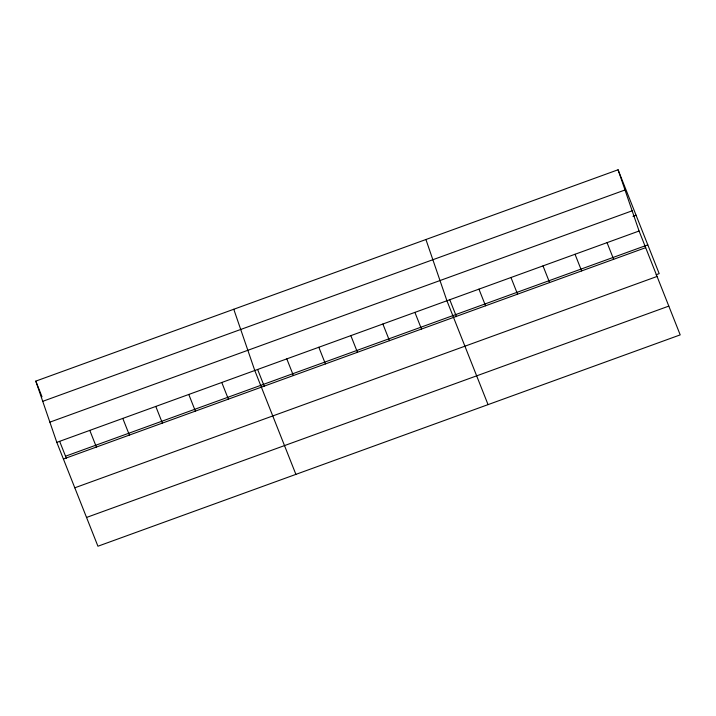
<?xml version="1.0" encoding="UTF-8"?>
<svg xmlns="http://www.w3.org/2000/svg" width="716" height="716" viewBox="0 0 716 716"><rect width="100%" height="100%" fill="white"/><g stroke="black" fill="none" stroke-linecap="round" stroke-linejoin="round"><path stroke-width="1.07" d="M618.069 169.773L639.075 231.017L680.2 334.882L97.931 546.227L56.806 442.363L35.8 381.118L618.069 169.773L659.194 273.637L656.098 274.765M42.727 401.327L625.005 189.982M49.869 422.154L632.147 210.808M632.962 216.33L636.068 215.212M56.806 442.363L639.075 231.017M65.532 456.208L647.801 244.863M63.402 459.028L645.671 247.673M74.795 487.802L657.064 276.457M86.529 517.453L668.807 306.108M607.052 242.635L613.648 259.299M575.029 254.261L581.625 270.925M543.005 265.887L549.602 282.551M510.973 277.513L517.57 294.178M478.95 289.139L485.546 305.795M449.782 299.78L456.468 316.66M488.052 404.63L446.927 300.756L425.922 239.511M414.904 312.382L421.5 329.047M382.872 324.008L389.477 340.673M350.849 335.634L357.445 352.29M318.826 347.26L325.422 363.916M286.803 358.877L293.399 375.542M257.635 369.528L264.32 386.407M295.896 474.368L254.78 370.503L233.774 309.258M221.781 382.478L228.377 399.143M188.782 394.453L195.379 411.118M155.793 406.437L162.389 423.093M122.794 418.413L129.39 435.068M89.795 430.388L96.392 447.053M35.8 381.118L42.011 396.798M59.661 441.387L66.346 458.267"/></g></svg>
